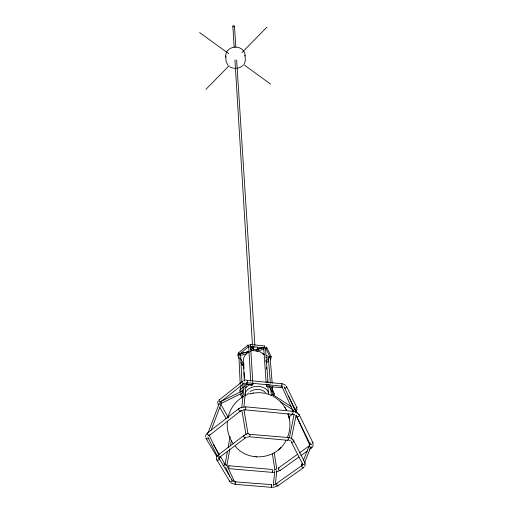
<?xml version="1.0" encoding="UTF-8"?>
<svg xmlns="http://www.w3.org/2000/svg" width="513" height="513" viewBox="0 0 513 513"><rect width="100%" height="100%" fill="white"/><g stroke="black" fill="none" stroke-linecap="round" stroke-linejoin="round"><path stroke-width="0.77" d="M240.629 391.053C240.533 393.394 238.904 389.617 240.283 389.957M238.898 354.169L238.526 354.919L238.199 353.098L248.029 345.063L248.542 345.615M250.062 344.922L250.107 344.473L264.605 345.986L264.695 347.923L264.503 347.602M252.396 382.922L252.358 383.384L252.281 382.961M211.074 430.388L221.366 403.192L220.968 402.237L220.212 401.897M311.385 447.663L309.275 449.593M227.406 421.211C226.554 429.24 228.747 437.557 233.53 444.072M243.931 406.995L246.266 382.461M275.372 484.362L276.815 470.511M241.719 407.886L244.412 382.935M273.282 485.343L274.801 470.575M296.379 415.793L310.038 444.021C310.878 445.034 313.007 444.463 313.09 443.104L299.303 414.87C297.995 412.619 295.424 411.65 292.968 411.323L245.855 406.847L240.738 407.546L238.744 408.662L207.425 433.062L206.021 434.658L205.508 436.621M302.292 463.124L301.663 464.823L302.362 465.637M267.497 384.41L267.42 384.808L267.222 384.436M240.886 410.65L209.631 435.274L208.541 435.268L207.444 434.357L207.239 433.286L208.092 432.94M264.484 346.422L264.605 345.986M272.993 394.638L272.961 395.196M271.403 485.176L271.557 484.631L271.499 487.35L235.057 484.323L231.113 482.977M248.638 346.493L238.757 354.849M250.588 346.884L250.633 346.602A1.02 0.943 17.9 0 0 250.44 346.044M252.781 382.711L252.826 384.564A1 0.904 13 0 1 251.287 384.962M217.672 402.808L218.057 401.281M226.861 465.554L229.843 449.01M230.401 445.874L231.389 440.378M225.015 464.695L227.419 451.408M228.125 447.503L230.1 436.563M270.415 356.804L270.935 358.221L271.217 356.644L266.619 347.25L265.946 347.263M227.907 418.121C229.644 409.118 235.48 400.954 243.521 396.523M209.875 434.735L209.631 435.274M246.445 383.025L246.009 383.775M266.157 382.756L263.701 347.961A1.02 0.859 -40.7 0 1 264.048 347.461M291.294 439.025L296.104 415.177M289.409 437.711L294.154 414.312M206.027 437.794L206.034 438.474L216.794 456.525M273.237 485.08L274.288 484.272L275.244 484.875M249.549 434.319L288.28 437.531C290.243 437.762 292.301 438.506 293.41 440.237M274.917 469.677L275.077 469.427A1.02 0.66 -3.1 0 1 276.206 469.158M216.775 456.525L216.422 458.526M264.695 347.923L250.177 346.48L250.107 344.473M297.174 409.38L295.648 411.868M305.363 464.9L304.728 466.49M313.334 444.983C312.956 446.233 311.93 448.747 310.243 448.208M208.22 432.478L219.455 402.968M287.62 436.954C290.563 429.702 290.659 421.378 288.082 414.004M245.746 406.995L245.689 409.906L243.733 409.945M304.382 463.188L311.122 446.316M303.478 460.161L309.73 444.598M237.808 354.509L238.019 356.144L238.59 354.829M248.029 345.063L248.029 346.32L248.536 346.871M247.298 380.396L281.765 383.705L283.792 384.173L285.555 385.25M247.176 382.358C248.266 381.64 247.022 378.376 243.643 380.845M244.303 63.766L245.336 60.746L245.028 55.096M221.366 403.192L220.885 403.519M285.998 440.455C276.975 459.436 248.311 462.662 235.281 446.227M310.153 442.995L310.038 444.021M228.586 466.086L228.843 465.74L272.435 469.485L272.525 471.678L272.339 472.383L228.304 468.6M234.204 482.079L234.332 481.329L226.855 465.285A1.032 0.66 -4.8 0 0 225.944 464.836L225.342 464.958A0.981 0.628 -4.8 0 0 225.104 465.099M292.519 411.721L292.968 411.323L293.096 412.612L292.275 414.305L294.244 414.735M280.297 470.235L276.436 471.998M297.521 454.306L278.335 468.1L278.437 469.389L279.341 470.37L280.175 470.447L298.925 457.006M235.191 481.848L271.557 484.631M309.621 445.906L308.89 446.252L309.172 447.317M301.695 464.611L302.837 464.355M282.496 386.032L282.188 387.11L293.346 411.573M205.937 89.326L229.183 65.632M241.944 52.621L266.978 27.093M232.62 481.309L233.402 480.873L234.332 481.329M278.354 449.869L279.431 448.869M279.739 448.574L280.912 447.496M208.817 438.256L207.547 438.955L206.034 438.474M242.925 65.517L240.052 67.472L236.57 68.396M228.407 468.632L228.984 467.067L228.843 465.74M250.62 351.309L252.133 350.084M265.965 361.03L268.363 359.113M219.102 400.037L242.181 381.678M266.523 362.8L268.947 360.87M220.725 401.852L243.617 383.692M239.904 389.931L244.714 386.122M245.913 385.173L247.721 383.743M240.373 391.887L243.97 389.053M245.765 387.629L249.959 384.32M262.848 347.718L256.276 349.622L256.147 350.61M294.218 409.355L295.013 409.028M217.942 455.166L243.848 435.531M219.769 457.218L245.464 437.801M287.748 414.78L288.999 413.844M292.134 411.49L293.391 410.547M288.672 417.088L292.474 414.241M238.199 353.098L238.564 353.136M299.438 452.928L309.031 446.028M300.868 455.615L307.338 450.985M276.456 483.541L302.016 465.4A1.372 0.814 52.8 0 0 302.349 467.349A1.372 0.814 52.8 0 0 303.767 467.003M303.433 467.721L277.815 485.843L273.782 487.299L271.403 487.081M242.136 410.355L240.45 411.234C239.398 411.182 237.827 409.271 238.994 408.579L239.314 408.63M249.145 352.098C245.798 353.38 243.489 356.522 243.284 360.094L244.348 380.902M244.047 435.415C249.106 430.619 253.204 437.345 246.509 437.243M270.633 356.413L271.217 356.644M221.103 403.487L242.149 393.112M220.693 401.596L240.886 391.701M245.054 395.715L246.952 394.843M278.335 468.1L279.168 468.183M253.242 350.629L253.999 349.937L253.249 349.238M262.38 347.852L256.276 349.622M262.175 347.917L256.705 349.597M257.193 351.033L263.791 349.199M249.036 394.087L251.562 393.413M246.266 353.874L240.328 355.381A0.943 0.635 33.9 0 0 240.539 354.624L240.161 354.182A1.013 0.686 33.9 0 0 239.34 353.899M240.09 353.714L248.985 351.527L239.866 353.765M253.024 393.112L258.975 392.605L264.945 393.279M251.069 393.516L253.345 393.041M223.027 465.817L224.322 465.259L224.809 463.867L220.391 456.403M218.724 458.442L220.064 457.513L219.365 457.096M274.397 472.338L272.23 472.184M242.899 363.537C244.656 366.051 241.341 366.147 241.123 362.319M298.239 414.478L299.303 414.87C299.81 416.287 297.425 417.518 296.443 416.466M267.671 384.885L270.018 385.019M254.499 350.86L256.93 351.007M267.004 386.642L282.791 387.61M235.352 68.447L231.818 67.825L229.721 66.799M290.512 440.75L289.306 440.449M223.867 463.444L224.271 463.476M287.96 440.321L249.523 436.794M245.637 409.9L292.41 414.318M247.266 382.781L281.477 386.154M253.108 349.552L256.801 349.93M252.954 350.668L252.197 350.193M254.365 456.685L254.935 456.743M256.243 456.878L256.647 456.923M273.711 393.093C274.769 393.163 274.308 395.933 273.423 394.786L269.383 386.796M246.125 384.07L251.877 385.154M245.81 384.006L251.569 385.096M257.379 351.116L259.988 351.777L263.906 354.361M266.856 393.76L271.435 395.459M256.763 351.065L256.32 350.815M262.624 353.842L264.817 354.797M266.279 355.438L270.069 357.131A0.936 0.487 -34.8 0 1 270.114 357.458M265.862 357.131L268.626 358.356M312.334 442.341L312.975 442.783M273.063 396.299C278.976 399.447 283.74 404.571 286.677 410.567L285.837 409.053M273.038 394.824L291.115 406.501M280.56 401.891L293.013 409.958M199.628 32.575L228.715 53.698M243.553 64.471L270.601 84.106M235.409 481.611C235.839 482.111 235.499 484.682 234.909 484.041M250.928 349.052L252.454 350.546L250.78 348.911M249.036 347.205L248.895 347.064A1.02 0.943 17.8 0 1 248.702 346.506L250.69 381.063M228.003 65.35L226.06 61.566L225.72 55.917M265.805 348.09L266.491 348.776L266.619 347.25M250.177 346.48L250.107 346.102M270.287 359.203L270.665 359.504L270.877 358.741M238.898 354.707L239.052 354.945A1.013 0.686 33.9 0 0 239.27 355.15M216.768 459.744L229.83 481.572M219.237 458.59L232.088 480.194M213.555 444.867L219.186 454.364M219.949 407.604L226.188 418.672M220.981 404.533L228.247 417.473M284.85 407.284L285.67 408.758M241.354 393.535L243.091 396.78M240.251 394.285L242.001 397.549M240.366 358.151L243.297 363.8M238.539 357.349L239.276 358.767M291.281 441.924L302.638 464.124M293.622 440.494L305.049 462.976M270.768 386.706L274.16 393.433M209.035 435.139L218.942 455.037M207.791 437.044L217.3 456.211M265.939 348.609L270.498 357.914M288.562 396.087L294.731 408.643M286.536 386.449L296.892 407.636M295.469 409.816L297.155 413.427M296.014 415.427L309.781 444.995A1.045 0.66 -2 0 1 310.057 444.245M225.566 467.099L229.85 476.365M284.247 386.975L296.072 412.721M273.423 394.786L273.275 394.208M242.604 365.16L242.482 364.634M225.912 57.251L225.835 56.962A9.664 8.355 -3.6 0 1 235.069 47.106A9.664 8.355 -3.6 0 1 244.983 56.148M243.919 363.762A1 0.359 16.1 0 0 243.707 363.922L243.733 364.038A0.93 0.333 16.1 0 0 243.848 364.166M288.704 415.908L289.101 417.697M289.14 417.896L289.537 419.698M243.899 409.316L248.029 433.972M241.892 410.22L246.028 435.075M274.179 452.53L276.77 468.959M272.403 453.992L274.885 469.812M263.644 348.244L263.676 348.513A0.943 0.795 -40.7 0 0 263.99 348.904M256.821 349.642L256.769 349.27L256.744 349.61M270.133 357.272L272.172 383.192M272.422 386.334L272.858 391.829M268.421 358.125L270.357 383.237M270.781 388.732L271.326 395.799A0.994 0.513 -31.7 0 1 271.871 394.997M265.471 347.961L268.055 382.493M265.965 360.222L266.087 361.819M266.504 367.411L266.619 369.014M267.51 380.999L267.632 382.602M267.927 386.597L268.466 393.792A11.722 7.676 -3.6 0 0 255.82 386.469A11.722 7.676 -3.6 0 0 245.22 395.844M266.273 384.327L266.388 385.898A1 0.821 -34.9 0 0 267.594 386.558M234.486 26.349L235.82 47.119M236.634 59.906L254.897 345.121M253.3 346.923L253.441 349.225M232.864 26.381L234.146 47.158M234.928 59.944L252.473 345.191M250.633 346.602L252.685 381.14M243.707 363.922L243.951 368.642M244.15 372.573L244.438 378.081M240.616 354.861L241.912 381.582M242.065 384.724L242.219 387.873M242.335 390.226L242.45 392.586M238.821 354.47L240.219 384.359M240.296 385.936L240.482 389.867M233.107 26.881A0.808 0.718 -3.6 0 1 233.101 25.868A0.808 0.718 -3.6 0 1 234.249 25.849A0.808 0.718 -3.6 0 1 234.255 26.862M251.075 384.756A1 0.904 13 0 1 250.928 384.5M252.178 383.397A1 0.904 13 0 1 252.871 384.295M241.905 393.163A1 0.66 29.5 0 0 242.213 392.118L241.982 391.913A1 0.66 29.5 0 0 240.623 392.015M209.131 435.332A1.064 0.66 -5.1 0 1 209.022 435.736M272.14 394.837A1 0.513 -31.7 0 1 272.974 394.766A1 0.513 -31.7 0 1 272.98 395.369M269.928 357.042A1.007 0.526 -34.8 0 0 269.203 357.163L268.716 357.516A0.936 0.487 -34.8 0 0 268.485 358.273M266.446 385.616A1.007 0.827 -34.9 0 1 267.382 384.878M247.535 394.478A9.67 6.323 -3.6 0 1 248.51 392.913M250.055 391.547A9.67 6.323 -3.6 0 1 259.443 389.598A9.67 6.323 -3.6 0 1 266.221 393.901M253.903 346.416A1.763 1.173 -39.8 0 1 252.595 348.673M251.043 347.339A1.763 1.173 -39.8 0 1 251.556 346.621M251.793 348.032A0.923 0.616 -39.8 0 1 252.236 346.794A0.923 0.616 -39.8 0 1 253.262 347.166A0.923 0.616 -39.8 0 1 252.114 348.154M257.532 347.128A3.623 2.475 -3.6 0 1 257.321 348.66M243.72 383.506A1.238 0.628 57.4 0 1 242.771 383.493A1.238 0.628 57.4 0 1 242.046 382.031A1.238 0.628 57.4 0 1 242.854 381.736M220.84 401.063A1.218 0.757 48.6 0 1 220.334 401.987A1.218 0.757 48.6 0 1 219.07 401.044A1.218 0.757 48.6 0 1 219.314 399.922M281.541 383.987A1.238 0.327 -81.6 0 1 281.97 384.051A1.238 0.327 -81.6 0 1 281.778 385.693A1.238 0.327 -81.6 0 1 281.304 385.968M286.087 386.109A1.218 0.891 -34.6 0 1 286.35 387.501A1.218 0.891 -34.6 0 1 284.638 387.931M296.418 407.245A1.193 0.936 -19.5 0 1 296.867 408.419A1.193 0.936 -19.5 0 1 295.424 409.092A1.193 0.936 -19.5 0 1 294.674 408.059M219.173 404.693A1.212 0.917 -25 0 1 218.198 403.365M245.612 437.256A1.404 0.737 59.4 0 1 244.81 437.839A1.404 0.737 59.4 0 1 243.733 436.319A1.404 0.737 59.4 0 1 244.31 435.415M219.897 456.281A1.372 0.891 51.3 0 1 219.109 457.384A1.372 0.891 51.3 0 1 217.756 455.858A1.372 0.891 51.3 0 1 218.827 455.076M288.017 437.807A1.404 0.385 -82.6 0 1 288.53 438.083A1.404 0.385 -82.6 0 1 288.223 440.039A1.404 0.385 -82.6 0 1 287.71 439.763M292.743 440.026A1.372 1.052 -37.3 0 1 293.705 441.058A1.372 1.052 -37.3 0 1 292.423 442.36A1.372 1.052 -37.3 0 1 291.192 441.597M304.517 462.508A1.334 1.109 -21 0 1 305.03 463.899A1.334 1.109 -21 0 1 303.42 464.663A1.334 1.109 -21 0 1 302.567 463.438M278.117 485.163A1.353 0.699 61.3 0 1 277.309 485.74A1.353 0.699 61.3 0 1 276.34 484.092A1.353 0.699 61.3 0 1 277.142 483.515M218.75 458.122A1.359 1.077 -28.2 0 1 219.147 459.52A1.359 1.077 -28.2 0 1 217.499 460.289A1.359 1.077 -28.2 0 1 216.755 459.052M231.292 479.706A1.34 1.007 -42.9 0 1 232.107 480.886A1.34 1.007 -42.9 0 1 230.626 482.06A1.34 1.007 -42.9 0 1 229.805 480.886"/></g></svg>
